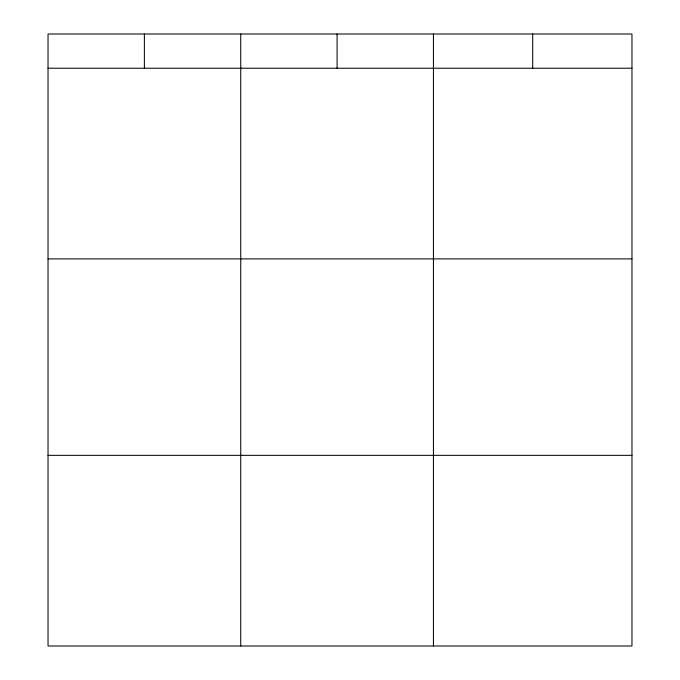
<?xml version="1.0" encoding="UTF-8"?>
<svg xmlns="http://www.w3.org/2000/svg" width="680" height="680" viewBox="0 0 680 680"><rect width="100%" height="100%" fill="white"/><g stroke="black" fill="none" stroke-linecap="round" stroke-linejoin="round"><path stroke-width="1.02" d="M631.966 258.893L631.966 34L48.033 34L48.033 646L631.966 646L631.966 258.893L48.033 258.893M48.033 68.23L631.966 68.23M48.033 455.337L631.966 455.337M532.695 34L532.695 68.23M433.432 34L433.432 646M337.084 34L337.084 68.23M240.737 34L240.737 646M144.381 34L144.381 68.23"/></g></svg>
